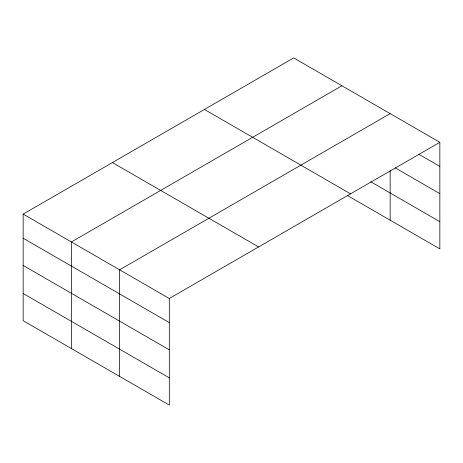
<?xml version="1.0" encoding="UTF-8"?>
<svg xmlns="http://www.w3.org/2000/svg" width="463" height="463" viewBox="0 0 463 463"><rect width="100%" height="100%" fill="white"/><g stroke="black" fill="none" stroke-linecap="round" stroke-linejoin="round"><path stroke-width="0.69" d="M23.15 214.109L169.308 298.49L169.308 405.084L23.15 320.703L23.15 214.109L293.692 57.916L439.85 142.297L439.85 248.891L347.563 195.606M341.925 85.759L71.383 241.958L71.383 348.546M390.159 113.609L119.616 269.802L119.616 376.396M169.308 298.49L439.85 142.297M418.731 154.225L439.85 166.42M395.124 167.814L439.85 193.632M370.736 181.774L439.85 221.673M204.414 109.459L350.572 193.841M112.428 162.565L258.586 246.947M23.15 238.231L169.308 322.613M23.15 265.444L169.308 349.831M23.15 293.484L169.308 377.872M390.159 170.697L390.159 220.203"/></g></svg>
